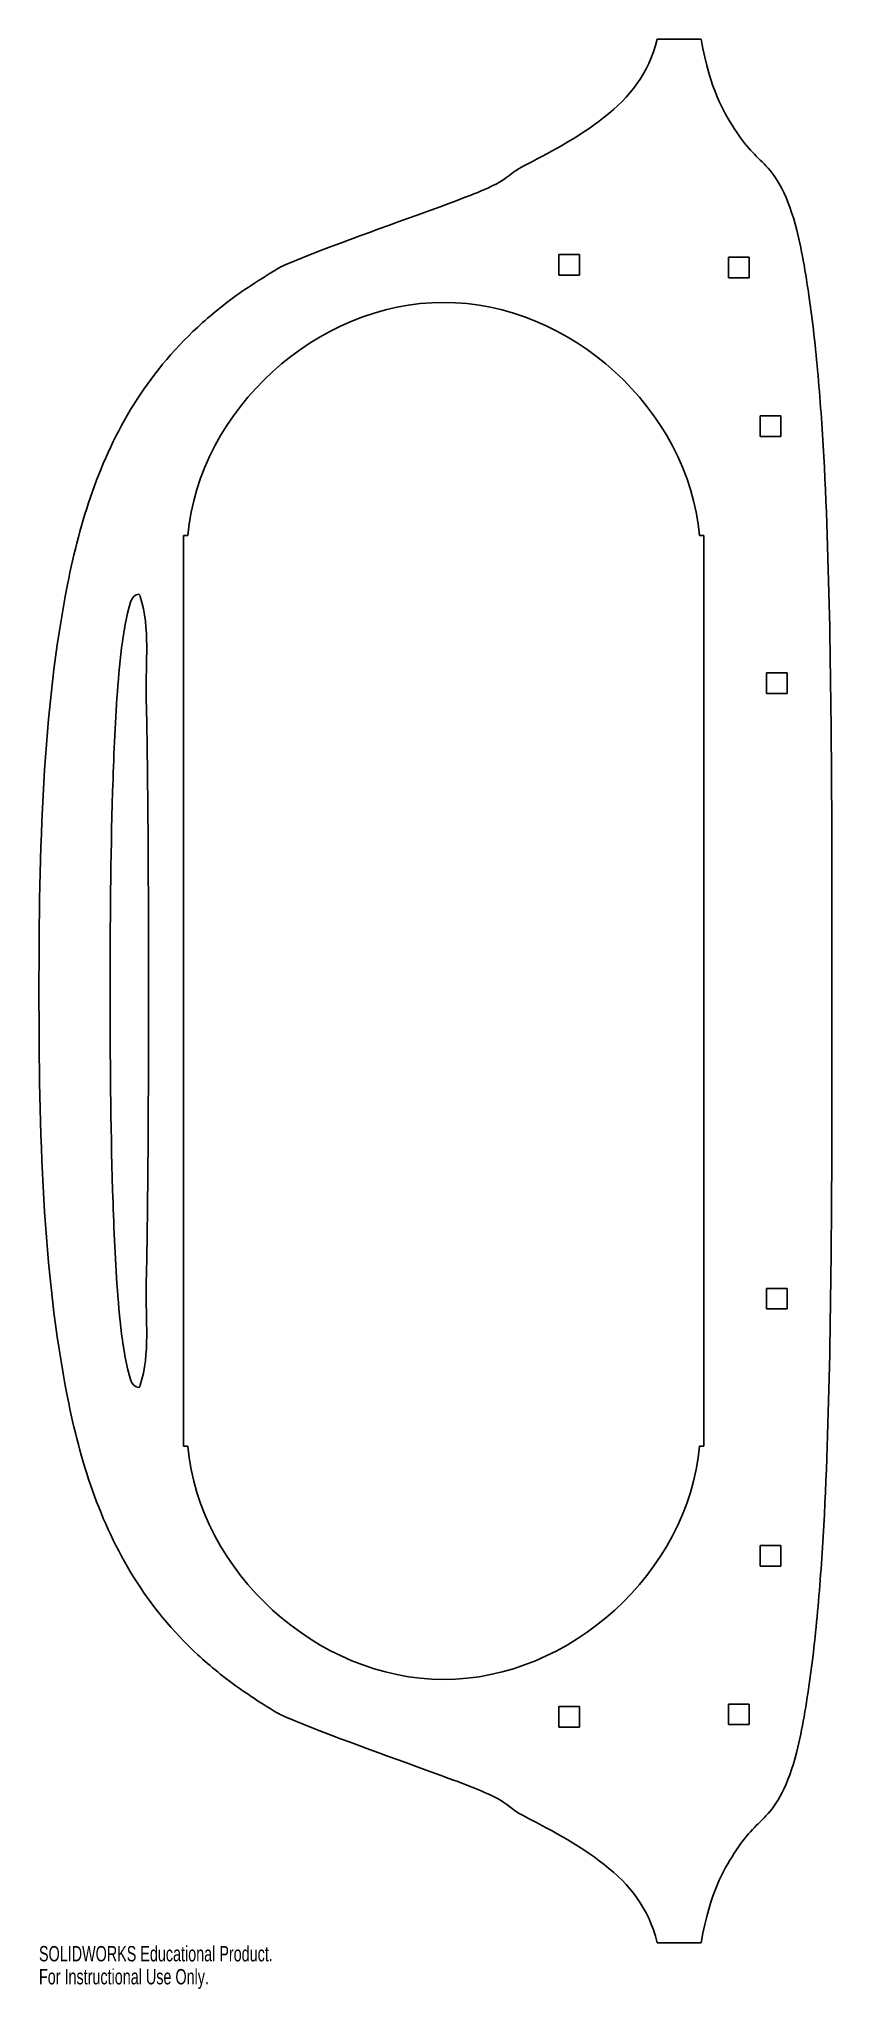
# Model space of a CAD drawing. Header units: millimetres. Extents: x -259 to -9, y -315 to 300.
import ezdxf

# ---------------------------------------------------------------- set-up
doc = ezdxf.new("R2010")
doc.units = ezdxf.units.MM
doc.styles.add('SLDTEXTSTYLE0', font='TXT', dxfattribs={"width": 0.7})

msp = doc.modelspace()

# ---------------------------------------------------------------- linework, layer by layer
at = {"color": 7, "linetype": 'Continuous', "lineweight": 25}
for p, q in [((-63.74, 300), (-49.92, 300)), ((-88.19, 232.05), (-94.7, 232.05)), ((-94.7, 225.55), (-94.7, 232.05)), ((-88.19, 232.05), (-88.19, 225.55)), ((-34.75, 231.25), (-41.25, 231.25)), ((-41.25, 224.75), (-41.25, 231.25)), ((-34.75, 231.25), (-34.75, 224.75)), ((-94.7, 225.55), (-88.19, 225.55)), ((-41.25, 224.75), (-34.75, 224.75)), ((-24.75, 181.25), (-31.25, 181.25)), ((-31.25, 174.75), (-31.25, 181.25)), ((-24.75, 181.25), (-24.75, 174.75)), ((-31.25, 174.75), (-24.75, 174.75)), ((-213, 143.5), (-213, -143.5)), ((-211.65, 143.5), (-213, 143.5)), ((-50.35, 143.5), (-49, 143.5)), ((-49, -143.5), (-49, 143.5)), ((-29.25, 93.75), (-29.25, 100.25)), ((-29.25, 100.25), (-22.75, 100.25)), ((-22.75, 100.25), (-22.75, 93.75)), ((-22.75, 93.75), (-29.25, 93.75)), ((-29.25, -93.75), (-29.25, -100.25)), ((-22.75, -93.75), (-29.25, -93.75)), ((-22.75, -100.25), (-22.75, -93.75)), ((-29.25, -100.25), (-22.75, -100.25)), ((-211.65, -143.5), (-213, -143.5)), ((-50.35, -143.5), (-49, -143.5)), ((-31.25, -174.75), (-31.25, -181.25)), ((-31.25, -174.75), (-24.75, -174.75)), ((-24.75, -181.25), (-24.75, -174.75)), ((-24.75, -181.25), (-31.25, -181.25)), ((-94.7, -225.55), (-94.7, -232.05)), ((-94.7, -225.55), (-88.19, -225.55)), ((-88.19, -232.05), (-88.19, -225.55)), ((-41.25, -224.75), (-41.25, -231.25)), ((-41.25, -224.75), (-34.75, -224.75)), ((-34.75, -231.25), (-34.75, -224.75)), ((-88.19, -232.05), (-94.7, -232.05)), ((-34.75, -231.25), (-41.25, -231.25)), ((-63.74, -300), (-49.92, -300))]:
    msp.add_line(p, q, dxfattribs=at)
for points, knots in [([(-63.74, 300), (-66.56, 288.71), (-72.32, 281.78), (-88.53, 268.85), (-98.89, 263.59), (-105.8, 260)], [0, 0, 0, 0, 0.5, 0.5, 1, 1, 1, 1]), ([(-49.92, 300), (-46.72, 283.31), (-43.05, 277.54), (-35.84, 266.05), (-32.71, 263.38), (-29.45, 260)], [0, 0, 0, 0, 0.5, 0.5, 1, 1, 1, 1]), ([(-105.8, 260), (-109.98, 257.83), (-110.44, 256.39), (-118.54, 252.18), (-125.94, 249.41), (-148.9, 241.02), (-166.15, 235.02), (-180.98, 228.8)], [0, 0, 0, 0, 0.25, 0.25, 0.5, 0.5, 1, 1, 1, 1]), ([(-258.54, 0), (-258.54, 44.3), (-257.48, 88.03), (-245.58, 148.12), (-239.52, 167.38), (-223.22, 193.55), (-216.59, 201.75), (-204.47, 212.96), (-200.15, 216.45), (-190.82, 223.05), (-184, 227.41), (-180.98, 228.8)], [0, 0, 0, 0, 0.5, 0.5, 0.75, 0.75, 0.875, 0.875, 0.9375, 0.9375, 1, 1, 1, 1]), ([(-17.46, 228.8), (-17.21, 227.34), (-16.25, 221.67), (-15.13, 213.74), (-14.62, 209.57), (-13.22, 196.83), (-12.47, 187.88), (-10.65, 160.61), (-9.96, 141.41), (-8.65, 82.96), (-8.64, 41.67), (-8.64, 0)], [0, 0, 0, 0, 0.0625, 0.0625, 0.125, 0.125, 0.25, 0.25, 0.5, 0.5, 1, 1, 1, 1]), ([(-50.35, 143.5), (-54.04, 183.24), (-91.09, 217), (-170.91, 217), (-207.96, 183.24), (-211.65, 143.5)], [0, 0, 0, 0, 0.5, 0.5, 1, 1, 1, 1]), ([(-236.13, 0), (-236.13, 20.93), (-235.98, 41.87), (-235.02, 73.3), (-234.6, 83.78), (-233.43, 99.52), (-232.97, 104.78), (-231.88, 112.68), (-231.47, 115.32), (-230.22, 120.64), (-229.68, 124.99), (-227.07, 125)], [0, 0, 0, 0, 0.5, 0.5, 0.75, 0.75, 0.875, 0.875, 0.9375, 0.9375, 1, 1, 1, 1]), ([(-226.63, 124.31), (-223.43, 113.95), (-225.01, 103.59), (-224.52, 82.87), (-224.38, 72.55), (-224.08, 41.49), (-224.03, 20.73), (-224.03, 0)], [0, 0, 0, 0, 0.25, 0.25, 0.5, 0.5, 1, 1, 1, 1]), ([(-236.13, 0), (-236.13, -20.93), (-235.98, -41.87), (-235.02, -73.3), (-234.6, -83.78), (-233.43, -99.52), (-232.97, -104.78), (-231.88, -112.68), (-231.47, -115.32), (-230.22, -120.64), (-229.68, -124.99), (-227.07, -125)], [0, 0, 0, 0, 0.5, 0.5, 0.75, 0.75, 0.875, 0.875, 0.9375, 0.9375, 1, 1, 1, 1]), ([(-226.63, -124.31), (-223.43, -113.95), (-225.01, -103.59), (-224.52, -82.87), (-224.38, -72.55), (-224.08, -41.49), (-224.03, -20.73), (-224.03, 0)], [0, 0, 0, 0, 0.25, 0.25, 0.5, 0.5, 1, 1, 1, 1]), ([(-17.46, -228.8), (-17.21, -227.34), (-16.25, -221.67), (-15.13, -213.74), (-14.62, -209.57), (-13.22, -196.83), (-12.47, -187.88), (-10.65, -160.61), (-9.96, -141.41), (-8.65, -82.96), (-8.64, -41.67), (-8.64, 0)], [0, 0, 0, 0, 0.0625, 0.0625, 0.125, 0.125, 0.25, 0.25, 0.5, 0.5, 1, 1, 1, 1]), ([(-258.54, 0), (-258.54, -44.3), (-257.48, -88.03), (-245.58, -148.12), (-239.52, -167.38), (-223.22, -193.55), (-216.59, -201.75), (-204.47, -212.96), (-200.15, -216.45), (-190.82, -223.05), (-184, -227.41), (-180.98, -228.8)], [0, 0, 0, 0, 0.5, 0.5, 0.75, 0.75, 0.875, 0.875, 0.9375, 0.9375, 1, 1, 1, 1]), ([(-211.65, -143.5), (-207.96, -183.24), (-170.91, -217), (-91.09, -217), (-54.04, -183.24), (-50.35, -143.5)], [0, 0, 0, 0, 0.5, 0.5, 1, 1, 1, 1]), ([(-105.8, -260), (-109.98, -257.83), (-110.44, -256.39), (-118.54, -252.18), (-125.94, -249.41), (-148.9, -241.02), (-166.15, -235.02), (-180.98, -228.8)], [0, 0, 0, 0, 0.25, 0.25, 0.5, 0.5, 1, 1, 1, 1]), ([(-63.74, -300), (-66.56, -288.71), (-72.32, -281.78), (-88.53, -268.85), (-98.89, -263.59), (-105.8, -260)], [0, 0, 0, 0, 0.5, 0.5, 1, 1, 1, 1]), ([(-49.92, -300), (-46.72, -283.31), (-43.05, -277.54), (-35.84, -266.05), (-32.71, -263.38), (-29.45, -260)], [0, 0, 0, 0, 0.5, 0.5, 1, 1, 1, 1])]:
    msp.add_open_spline(points, degree=3, knots=knots, dxfattribs=at)
for points in [[(-29.45, 260), (-25.96, 256.4), (-22.55, 250.75), (-19.74, 239.7)], [(-19.74, 239.7), (-18.83, 236.11), (-18.1, 232.47), (-17.46, 228.8)], [(-226.63, 124.31), (-226.71, 124.58), (-226.8, 125), (-227.07, 125)], [(-226.63, -124.31), (-226.71, -124.58), (-226.8, -125), (-227.07, -125)], [(-19.74, -239.7), (-18.83, -236.11), (-18.1, -232.47), (-17.46, -228.8)], [(-29.45, -260), (-25.96, -256.4), (-22.55, -250.75), (-19.74, -239.7)]]:
    msp.add_open_spline(points, degree=3, dxfattribs=at)

# ---------------------------------------------------------------- texts
at = {"color": 7, "linetype": 'Continuous', "char_height": 4.8336, "attachment_point": 1, "style": 'SLDTEXTSTYLE0'}
for s, insert in [('SOLIDWORKS Educational Product.', (-258.54, -301.02)), ('For Instructional Use Only.', (-258.54, -308.27))]:
    msp.add_mtext(s, dxfattribs=dict(at, insert=insert))

doc.saveas('drawing.dxf')
